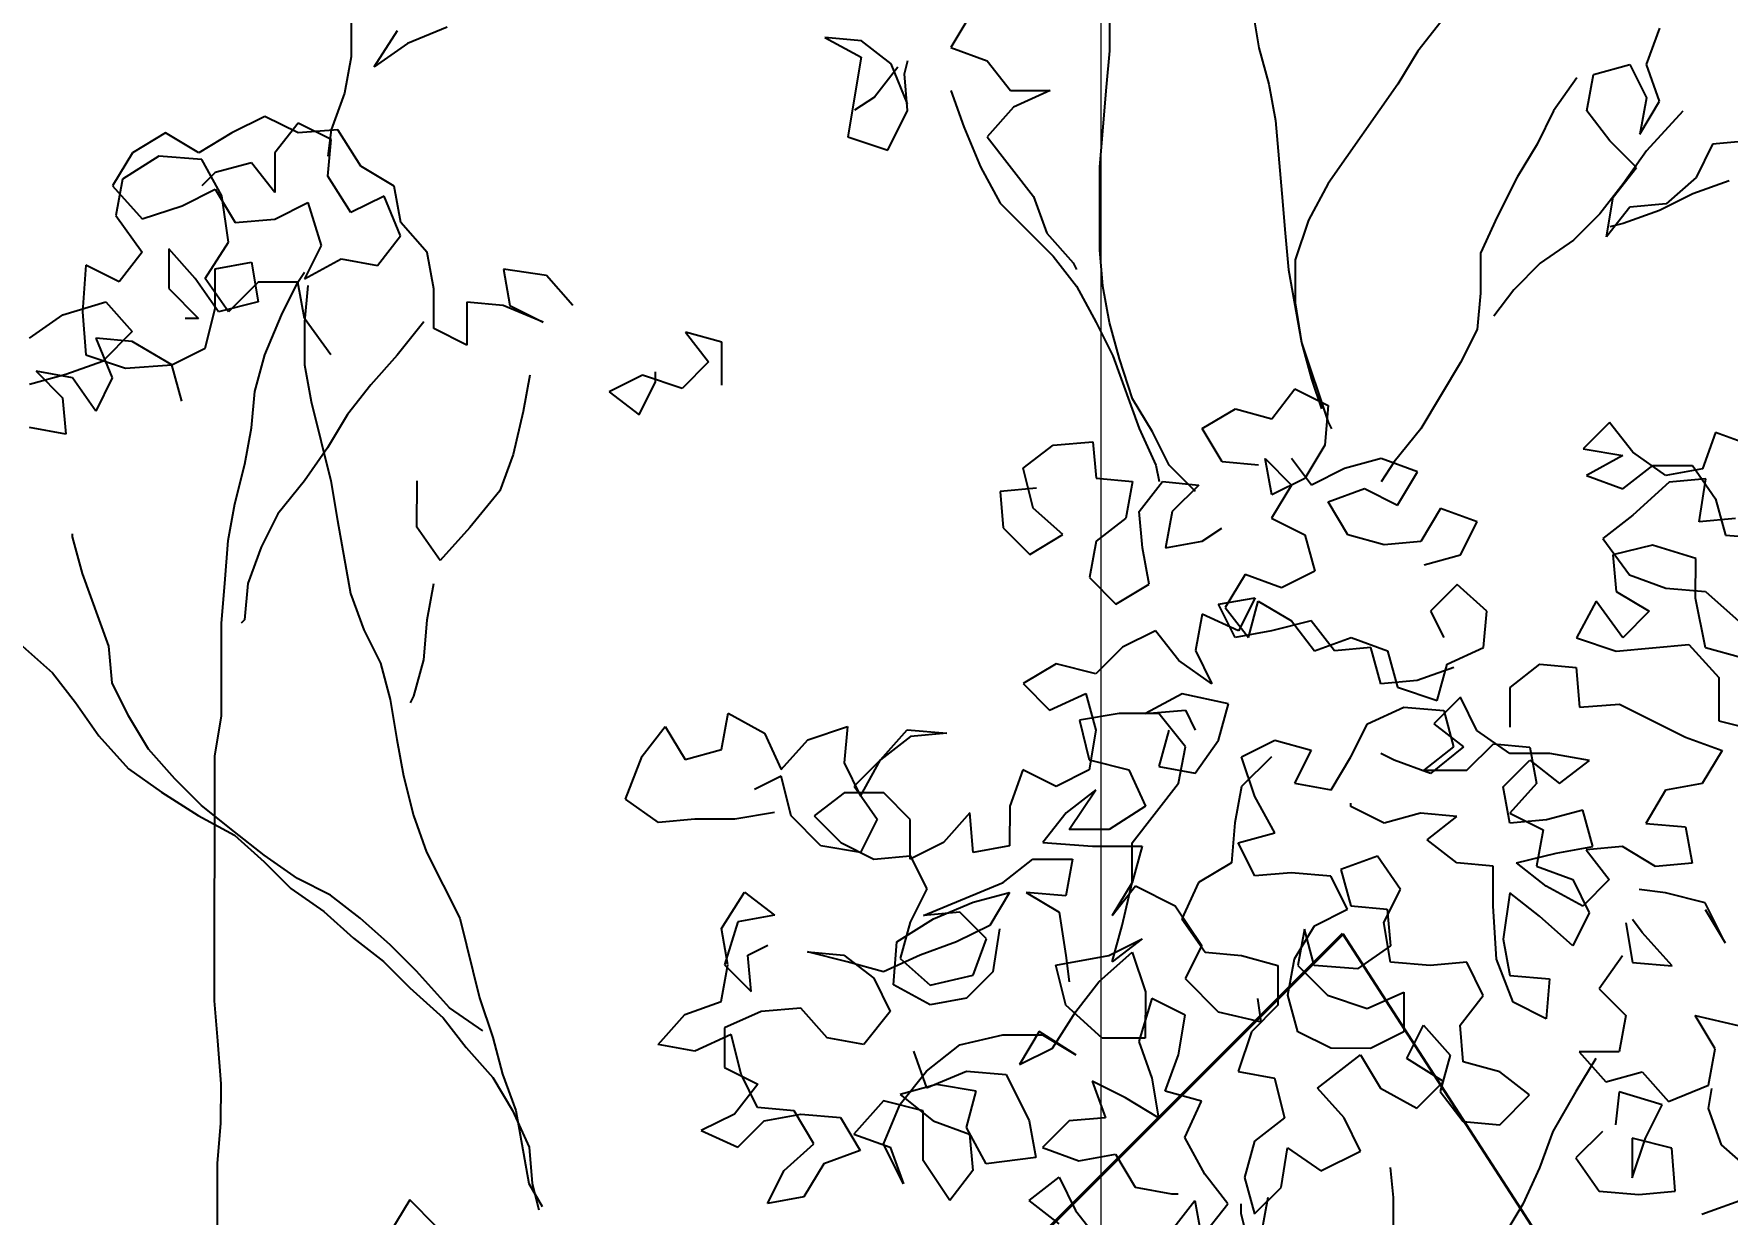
# Model space of a CAD drawing. Header units: millimetres. Extents: x 684983 to 685377, y 990360 to 990509.
# Drawn here: x 685063.549 to 685064.286, y 990446.656 to 990447.17 of the extents above; entities that cross this region are included whole.
import ezdxf

# ---------------------------------------------------------------- set-up
doc = ezdxf.new("R2010")
doc.units = ezdxf.units.MM
doc.header["$PDMODE"] = 35
doc.header["$PDSIZE"] = 0.2
doc.layers.add('dim', color=7, linetype='Continuous')
doc.layers.add('TEAK', color=7, linetype='Continuous')
doc.layers.add('grid', color=8, linetype='Continuous', lineweight=9)
doc.layers.add('GRID LEVELS', color=7, linetype='Continuous', lineweight=13)
doc.styles.add('DIM', font='ARIALN.TTF', dxfattribs={"width": 0.8, "height": 1})
doc.styles.get("Standard").update_dxf_attribs({"font": 'RomanS'})
doc.dimstyles.get("Standard").update_dxf_attribs({"dimtxt": 1, "dimasz": 0.18, "dimexe": 0.18, "dimexo": 0.0625, "dimgap": 0.09, "dimtad": 0, "dimrnd": 0.05, "dimzin": 0, "dimdsep": 46, "dimtxsty": 'DIM', "dimcen": 0.09, "dimse1": 1, "dimse2": 1, "dimsd1": 1, "dimsd2": 1, "dimadec": 0, "dimazin": 0, "dimtfac": 1, "dimtix": 1, "dimtofl": 0, "dimtmove": 2, "dimatfit": 3, "dimfxl": 0, "dimtolj": 1, "dimtzin": 0, "dimarcsym": 0})

# ---------------------------------------------------------------- blocks, each defined once
blk = doc.blocks.new('*D27')
at = {"layer": 'Defpoints', "color": 0, "transparency": 16777216}
for p in [(685056.3962, 990448.87212), (685056.142, 990447.83), (685075.24388, 990443.17057)]:
    blk.add_point(p, dxfattribs=at)
at = {"layer": 'dim', "color": 0, "transparency": 16777216, "insert": (685065.94714, 990446.54241), "char_height": 1, "attachment_point": 5, "rotation": 346.29181, "style": 'DIM'}
blk.add_mtext('\\A1;19.65', dxfattribs=at)
blk = doc.blocks.new('A$C25655A80')
at = {"color": 62}
for p, q in [((0.01046, 1.97739), (0.0105, 2.02449)), ((-0.20967, 1.98816), (-0.20968, 1.97567)), ((-0.0299, 1.988), (-0.03568, 1.97839)), ((0.05181, 1.98985), (0.05372, 1.97831)), ((0.1066, 1.98595), (0.09986, 1.97731)), ((-0.20295, 1.97278), (-0.19621, 1.98335)), ((-0.18179, 1.98429), (-0.19333, 1.9795)), ((-0.07221, 1.98131), (-0.06164, 1.97553)), ((-0.06163, 1.98034), (-0.07221, 1.98131)), ((-0.05299, 1.9736), (-0.06163, 1.98034)), ((0.16619, 1.9734), (0.17004, 1.98397)), ((-0.20968, 1.97567), (-0.21161, 1.9651)), ((-0.19333, 1.9795), (-0.20295, 1.97278)), ((-0.06164, 1.97553), (-0.0655, 1.95246)), ((-0.03568, 1.97839), (-0.02511, 1.97454)), ((0.00949, 1.96682), (0.01046, 1.97739)), ((0.05372, 1.97831), (0.0566, 1.96773)), ((0.09986, 1.97731), (0.09409, 1.9677)), ((-0.05107, 1.97264), (-0.0578, 1.96399)), ((-0.04819, 1.96206), (-0.05299, 1.9736)), ((-0.04915, 1.97071), (-0.04818, 1.97456)), ((-0.04819, 1.96014), (-0.04915, 1.97071)), ((-0.02511, 1.97454), (-0.01839, 1.96588)), ((0.14887, 1.95996), (0.15081, 1.97053)), ((0.15081, 1.97053), (0.16138, 1.97341)), ((0.16138, 1.97341), (0.16618, 1.96379)), ((0.17002, 1.96282), (0.16619, 1.9734)), ((-0.03569, 1.9659), (-0.03186, 1.95532)), ((-0.01839, 1.96588), (-0.00685, 1.96587)), ((-0.00685, 1.96587), (-0.01743, 1.96107)), ((0.00755, 1.94375), (0.00949, 1.96682)), ((0.0566, 1.96773), (0.05851, 1.95716)), ((0.09409, 1.9677), (0.07387, 1.93888)), ((0.146, 1.96957), (0.13926, 1.95997)), ((-0.21161, 1.9651), (-0.21547, 1.95452)), ((-0.0578, 1.96399), (-0.06357, 1.96015)), ((-0.01743, 1.96107), (-0.02513, 1.95243)), ((0.16618, 1.96379), (0.16425, 1.95322)), ((0.16425, 1.95322), (0.17002, 1.96282)), ((-0.23469, 1.95839), (-0.24431, 1.95359)), ((-0.22508, 1.95357), (-0.23469, 1.95839)), ((-0.22508, 1.95646), (-0.23181, 1.94781)), ((-0.21547, 1.95164), (-0.22508, 1.95646)), ((-0.05397, 1.94861), (-0.04819, 1.96014)), ((0.05851, 1.95716), (0.06041, 1.93601)), ((0.13926, 1.95997), (0.13444, 1.95036)), ((0.15559, 1.9513), (0.14887, 1.95996)), ((0.17675, 1.95993), (0.16617, 1.94841)), ((-0.26353, 1.95361), (-0.27315, 1.94785)), ((-0.25392, 1.94783), (-0.26353, 1.95361)), ((-0.24431, 1.95359), (-0.25392, 1.94783)), ((-0.21354, 1.95452), (-0.22508, 1.95357)), ((-0.21644, 1.94107), (-0.21547, 1.95164)), ((-0.21547, 1.95452), (-0.21643, 1.94683)), ((-0.20682, 1.94394), (-0.21354, 1.95452)), ((-0.0655, 1.95246), (-0.05397, 1.94861)), ((-0.03186, 1.95532), (-0.02706, 1.94378)), ((-0.02513, 1.95243), (-0.01169, 1.93511)), ((0.16328, 1.9436), (0.15559, 1.9513)), ((0.19597, 1.95126), (0.18539, 1.95031)), ((-0.27315, 1.94785), (-0.27893, 1.93824)), ((-0.26546, 1.94688), (-0.27604, 1.94016)), ((-0.25296, 1.94591), (-0.26546, 1.94688)), ((-0.24721, 1.93533), (-0.25296, 1.94591)), ((-0.23181, 1.94781), (-0.23182, 1.93627)), ((0.13444, 1.95036), (0.12867, 1.94075)), ((0.16617, 1.94841), (0.15943, 1.9388)), ((0.18539, 1.95031), (0.18058, 1.9407)), ((-0.24912, 1.94206), (-0.25297, 1.93822)), ((-0.23855, 1.94493), (-0.24912, 1.94206)), ((-0.23182, 1.93627), (-0.23855, 1.94493)), ((-0.20972, 1.93049), (-0.21644, 1.94107)), ((-0.19722, 1.93817), (-0.20682, 1.94394)), ((-0.02706, 1.94378), (-0.0213, 1.9332)), ((0.00753, 1.91971), (0.00755, 1.94375)), ((0.15654, 1.93496), (0.16328, 1.9436)), ((-0.27893, 1.93824), (-0.27028, 1.92862)), ((-0.27604, 1.94016), (-0.27797, 1.92959)), ((-0.25874, 1.93245), (-0.24913, 1.93725)), ((-0.24913, 1.93725), (-0.24337, 1.92763)), ((-0.1953, 1.92759), (-0.19722, 1.93817)), ((0.06041, 1.93601), (0.06136, 1.92447)), ((0.07387, 1.93888), (0.06809, 1.92831)), ((0.12867, 1.94075), (0.12289, 1.92922)), ((0.15943, 1.9388), (0.15269, 1.93015)), ((0.18058, 1.9407), (0.17192, 1.93302)), ((0.19019, 1.93973), (0.17961, 1.9359)), ((-0.27028, 1.92862), (-0.25874, 1.93245)), ((-0.2453, 1.92187), (-0.24721, 1.93533)), ((-0.23183, 1.92858), (-0.22221, 1.93338)), ((-0.22221, 1.93338), (-0.21838, 1.92088)), ((-0.2001, 1.93528), (-0.20972, 1.93049)), ((-0.19531, 1.92374), (-0.2001, 1.93528)), ((-0.0213, 1.9332), (-0.00593, 1.9178)), ((-0.01169, 1.93511), (-0.00785, 1.92453)), ((0.15461, 1.92342), (0.15654, 1.93496)), ((0.16134, 1.93207), (0.15461, 1.92342)), ((0.17, 1.9311), (0.15942, 1.92726)), ((0.17192, 1.93302), (0.16134, 1.93207)), ((0.17961, 1.9359), (0.17, 1.9311)), ((-0.27797, 1.92959), (-0.27029, 1.91901)), ((-0.24337, 1.92763), (-0.23183, 1.92858)), ((-0.18762, 1.91893), (-0.1953, 1.92759)), ((0.06809, 1.92831), (0.06424, 1.91678)), ((0.12289, 1.92922), (0.11807, 1.91865)), ((0.15269, 1.93015), (0.14499, 1.92247)), ((0.15942, 1.92726), (0.15557, 1.92631)), ((-0.25203, 1.9113), (-0.2453, 1.92187)), ((-0.20204, 1.9151), (-0.19531, 1.92374)), ((-0.00785, 1.92453), (-0.00017, 1.91588)), ((0.06136, 1.92447), (0.06231, 1.9139)), ((0.14499, 1.92247), (0.13537, 1.91575)), ((-0.27029, 1.91901), (-0.27703, 1.91036)), ((-0.2626, 1.91996), (-0.26261, 1.90842)), ((-0.25492, 1.9113), (-0.2626, 1.91996)), ((-0.21838, 1.92088), (-0.2232, 1.91127)), ((-0.2232, 1.91127), (-0.21262, 1.91703)), ((-0.21262, 1.91703), (-0.20204, 1.9151)), ((-0.18571, 1.90835), (-0.18762, 1.91893)), ((-0.00593, 1.9178), (0.00079, 1.90915)), ((0.00848, 1.90914), (0.00753, 1.91971)), ((0.06424, 1.91678), (0.06423, 1.90428)), ((0.11807, 1.91865), (0.11806, 1.90712)), ((-0.28664, 1.91518), (-0.28761, 1.90172)), ((-0.27703, 1.91036), (-0.28664, 1.91518)), ((-0.24916, 1.90264), (-0.24915, 1.91418)), ((-0.24915, 1.91418), (-0.23857, 1.91609)), ((-0.23857, 1.91609), (-0.23666, 1.90456)), ((-0.22512, 1.91031), (-0.22319, 1.9132)), ((-0.16551, 1.9141), (-0.1636, 1.90353)), ((-0.15302, 1.91217), (-0.16551, 1.9141)), ((-0.14534, 1.90351), (-0.15302, 1.91217)), ((-0.00017, 1.91588), (0.00079, 1.91395)), ((0.06231, 1.9139), (0.06614, 1.89274)), ((0.13537, 1.91575), (0.12768, 1.90807)), ((-0.26261, 1.90842), (-0.25397, 1.89977)), ((-0.2482, 1.90168), (-0.25492, 1.9113)), ((-0.24531, 1.90168), (-0.25203, 1.9113)), ((-0.23665, 1.91032), (-0.24531, 1.90168)), ((-0.22512, 1.91031), (-0.23665, 1.91032)), ((-0.22993, 1.9007), (-0.22512, 1.91031)), ((-0.22321, 1.89974), (-0.22512, 1.91031)), ((-0.22224, 1.90935), (-0.22321, 1.89878)), ((-0.18572, 1.89682), (-0.18571, 1.90835)), ((0.00079, 1.90915), (0.00654, 1.89857)), ((0.01039, 1.89856), (0.00848, 1.90914)), ((0.11806, 1.90712), (0.11709, 1.89654)), ((0.12768, 1.90807), (0.1219, 1.90038)), ((-0.29338, 1.90076), (-0.28088, 1.9046)), ((-0.28761, 1.90172), (-0.28666, 1.88922)), ((-0.28088, 1.9046), (-0.2732, 1.89594)), ((-0.25205, 1.89111), (-0.24916, 1.90264)), ((-0.23666, 1.90456), (-0.2482, 1.90168)), ((-0.1761, 1.9045), (-0.17611, 1.892)), ((-0.16552, 1.90353), (-0.1761, 1.9045)), ((-0.15399, 1.89871), (-0.16552, 1.90353)), ((-0.1636, 1.90353), (-0.15399, 1.89871)), ((0.06423, 1.90428), (0.06614, 1.89274)), ((-0.303, 1.89404), (-0.29338, 1.90076)), ((-0.25397, 1.89977), (-0.25781, 1.89977)), ((-0.23475, 1.88917), (-0.22993, 1.9007)), ((-0.22321, 1.89878), (-0.22322, 1.88628)), ((-0.21553, 1.88916), (-0.22321, 1.89974)), ((-0.1886, 1.89874), (-0.1963, 1.88914)), ((-0.17611, 1.892), (-0.18572, 1.89682)), ((0.00654, 1.89857), (0.01134, 1.88895)), ((0.01326, 1.88799), (0.01039, 1.89856)), ((-0.28377, 1.89402), (-0.27898, 1.88248)), ((-0.2732, 1.89305), (-0.28377, 1.89402)), ((-0.2732, 1.89594), (-0.28186, 1.88729)), ((-0.26167, 1.88631), (-0.2732, 1.89305)), ((-0.10209, 1.8929), (-0.11266, 1.89579)), ((-0.11266, 1.89579), (-0.10594, 1.88713)), ((-0.1021, 1.8804), (-0.10209, 1.8929)), ((0.06614, 1.89274), (0.07381, 1.86966)), ((0.06614, 1.89274), (0.06901, 1.88217)), ((0.11709, 1.89654), (0.11228, 1.88693)), ((-0.28186, 1.88729), (-0.29243, 1.88346)), ((-0.28666, 1.88922), (-0.27513, 1.88537)), ((-0.26167, 1.88631), (-0.25205, 1.89111)), ((-0.23764, 1.8786), (-0.23475, 1.88917)), ((-0.1963, 1.88914), (-0.204, 1.88049)), ((-0.10594, 1.88713), (-0.11364, 1.87945)), ((0.01134, 1.88895), (0.01901, 1.86779)), ((0.0171, 1.87645), (0.01326, 1.88799)), ((0.11228, 1.88693), (0.10072, 1.86772)), ((-0.29243, 1.88346), (-0.30301, 1.88058)), ((-0.30109, 1.88443), (-0.2934, 1.87673)), ((-0.29051, 1.8825), (-0.30109, 1.88443)), ((-0.28379, 1.87288), (-0.29051, 1.8825)), ((-0.27898, 1.88248), (-0.28379, 1.87288)), ((-0.27513, 1.88537), (-0.26167, 1.88631)), ((-0.2588, 1.87574), (-0.26167, 1.88631)), ((-0.22322, 1.88628), (-0.22131, 1.8757)), ((-0.15785, 1.88334), (-0.15978, 1.87276)), ((-0.12517, 1.88331), (-0.13479, 1.87851)), ((-0.11364, 1.87945), (-0.12517, 1.88331)), ((-0.12132, 1.88138), (-0.12132, 1.88426)), ((0.06901, 1.88217), (0.07189, 1.87351)), ((-0.23862, 1.86803), (-0.23764, 1.8786)), ((-0.204, 1.88049), (-0.21073, 1.87185)), ((-0.13479, 1.87851), (-0.12614, 1.87177)), ((-0.12614, 1.87177), (-0.12132, 1.88138)), ((0.05747, 1.87064), (0.0642, 1.87929)), ((0.0642, 1.87929), (0.07381, 1.87447)), ((-0.2934, 1.87673), (-0.29245, 1.86615)), ((-0.22131, 1.8757), (-0.21556, 1.85263)), ((-0.15978, 1.87276), (-0.16268, 1.86027)), ((0.02286, 1.86683), (0.0171, 1.87645)), ((0.03728, 1.86778), (0.0469, 1.87353)), ((0.0469, 1.87353), (0.05747, 1.87064)), ((0.07381, 1.87447), (0.07284, 1.86294)), ((-0.29245, 1.86615), (-0.30302, 1.86809)), ((-0.24055, 1.85746), (-0.23862, 1.86803)), ((-0.21073, 1.87185), (-0.21651, 1.86224)), ((0.01901, 1.86779), (0.02381, 1.85721)), ((0.04304, 1.85816), (0.03728, 1.86778)), ((0.07381, 1.86966), (0.07477, 1.86774)), ((0.10072, 1.86772), (0.09302, 1.85811)), ((0.15552, 1.86959), (0.14782, 1.86191)), ((0.16224, 1.86093), (0.15552, 1.86959)), ((-0.21651, 1.86224), (-0.22325, 1.85263)), ((-0.01464, 1.85629), (-0.00599, 1.86301)), ((-0.00599, 1.86301), (0.00555, 1.86396)), ((0.00555, 1.86396), (0.0065, 1.85338)), ((0.02766, 1.85721), (0.02286, 1.86683)), ((0.07284, 1.86294), (0.06706, 1.85333)), ((0.18628, 1.86668), (0.18242, 1.85611)), ((0.19685, 1.86282), (0.18628, 1.86668)), ((-0.24344, 1.84592), (-0.24055, 1.85746)), ((-0.16268, 1.86027), (-0.16653, 1.8497)), ((0.05361, 1.85719), (0.04304, 1.85816)), ((0.05553, 1.85911), (0.06322, 1.85141)), ((0.05745, 1.84853), (0.05553, 1.85911)), ((0.06899, 1.8514), (0.06323, 1.8591)), ((0.08918, 1.85908), (0.0786, 1.8562)), ((0.09302, 1.85811), (0.08917, 1.85235)), ((0.09975, 1.85522), (0.08918, 1.85908)), ((0.14782, 1.86191), (0.15936, 1.85997)), ((0.15936, 1.85997), (0.14878, 1.85422)), ((0.17185, 1.85419), (0.16224, 1.86093)), ((-0.22325, 1.85263), (-0.23095, 1.84303)), ((-0.21556, 1.85263), (-0.21365, 1.84109)), ((-0.19058, 1.83915), (-0.19056, 1.8526)), ((-0.01177, 1.84475), (-0.01464, 1.85629)), ((0.0065, 1.85338), (0.01708, 1.85241)), ((0.01708, 1.85241), (0.01514, 1.84184)), ((0.02381, 1.85721), (0.02477, 1.85241)), ((0.03534, 1.84951), (0.02766, 1.85721)), ((0.06706, 1.85333), (0.05745, 1.84853)), ((0.0786, 1.8562), (0.06899, 1.8514)), ((0.09397, 1.84561), (0.09975, 1.85522)), ((0.14878, 1.85422), (0.15935, 1.85036)), ((0.15935, 1.85036), (0.16801, 1.85708)), ((0.16801, 1.85708), (0.17954, 1.85707)), ((0.18242, 1.85611), (0.17185, 1.85419)), ((0.18338, 1.85322), (0.17281, 1.85227)), ((0.17954, 1.85707), (0.18626, 1.84745)), ((0.18145, 1.84073), (0.18338, 1.85322)), ((-0.16653, 1.8497), (-0.1752, 1.83913)), ((-0.0108, 1.85052), (-0.02138, 1.84956)), ((-0.02138, 1.84956), (-0.02043, 1.83899)), ((0.01899, 1.84376), (0.02573, 1.85241)), ((0.02573, 1.85241), (0.0363, 1.85143)), ((0.0363, 1.85143), (0.0286, 1.84375)), ((0.06322, 1.85141), (0.05744, 1.8418)), ((0.07379, 1.84659), (0.08437, 1.85043)), ((0.08437, 1.85043), (0.09397, 1.84561)), ((0.17281, 1.85227), (0.16222, 1.84267)), ((-0.24537, 1.83535), (-0.24344, 1.84592)), ((-0.23095, 1.84303), (-0.23576, 1.83342)), ((-0.00312, 1.83705), (-0.01177, 1.84475)), ((0.01994, 1.83318), (0.01899, 1.84376)), ((0.0286, 1.84375), (0.02667, 1.83318)), ((0.07955, 1.83698), (0.07379, 1.84659)), ((0.10647, 1.84464), (0.10069, 1.83503)), ((0.11704, 1.84079), (0.10647, 1.84464)), ((0.16222, 1.84267), (0.15357, 1.83595)), ((0.18626, 1.84745), (0.18914, 1.83688)), ((-0.21365, 1.84109), (-0.20982, 1.81994)), ((-0.18386, 1.82953), (-0.19058, 1.83915)), ((-0.1752, 1.83913), (-0.18386, 1.82953)), ((-0.02043, 1.83899), (-0.01274, 1.83129)), ((0.01514, 1.84184), (0.00649, 1.83512)), ((0.03725, 1.83509), (0.04302, 1.83893)), ((0.05744, 1.8418), (0.06705, 1.83699)), ((0.11223, 1.83118), (0.11704, 1.84079)), ((0.19202, 1.84168), (0.18145, 1.84073)), ((-0.29055, 1.83635), (-0.29055, 1.83731)), ((-0.28768, 1.82578), (-0.29055, 1.83635)), ((-0.24635, 1.82285), (-0.24537, 1.83535)), ((-0.23576, 1.83342), (-0.23962, 1.82285)), ((-0.01274, 1.83129), (-0.00312, 1.83705)), ((0.00649, 1.83512), (0.00455, 1.82455)), ((0.02186, 1.82261), (0.01994, 1.83318)), ((0.02667, 1.83318), (0.03725, 1.83509)), ((0.06705, 1.83699), (0.06992, 1.82641)), ((0.09012, 1.83408), (0.07955, 1.83698)), ((0.10069, 1.83503), (0.09012, 1.83408)), ((0.15357, 1.83595), (0.16125, 1.82536)), ((0.16798, 1.83401), (0.15645, 1.83114)), ((0.18048, 1.83015), (0.16798, 1.83401)), ((0.18914, 1.83688), (0.20259, 1.8359)), ((0.10165, 1.8283), (0.11223, 1.83118)), ((0.15645, 1.83114), (0.1574, 1.82056)), ((0.18047, 1.81862), (0.18048, 1.83015)), ((-0.28001, 1.80462), (-0.28768, 1.82578)), ((0.00455, 1.82455), (0.01224, 1.81685)), ((0.04974, 1.82547), (0.04396, 1.81586)), ((0.06031, 1.82161), (0.04974, 1.82547)), ((0.06992, 1.82641), (0.06031, 1.82161)), ((0.16125, 1.82536), (0.17182, 1.82151)), ((-0.24732, 1.81132), (-0.24635, 1.82285)), ((-0.23962, 1.82285), (-0.24059, 1.81227)), ((-0.20982, 1.81994), (-0.20599, 1.80936)), ((-0.18579, 1.8228), (-0.18772, 1.81223)), ((0.01224, 1.81685), (0.02186, 1.82261)), ((0.04204, 1.81682), (0.05261, 1.81874)), ((0.05261, 1.81874), (0.0478, 1.80913)), ((0.11126, 1.82253), (0.10356, 1.81484)), ((0.1199, 1.81483), (0.11126, 1.82253)), ((0.1574, 1.82056), (0.16701, 1.81479)), ((0.17182, 1.82151), (0.18335, 1.82054)), ((0.18334, 1.8042), (0.18047, 1.81862)), ((0.18335, 1.82054), (0.19296, 1.81188)), ((0.03723, 1.81394), (0.0353, 1.80337)), ((0.0478, 1.80913), (0.03723, 1.81394)), ((0.04684, 1.8072), (0.04204, 1.81682)), ((0.04396, 1.81586), (0.05068, 1.8072)), ((0.05068, 1.8072), (0.05357, 1.81777)), ((0.05357, 1.81777), (0.06318, 1.812)), ((0.10356, 1.81484), (0.1074, 1.80715)), ((0.11893, 1.80426), (0.1199, 1.81483)), ((0.15163, 1.81768), (0.14585, 1.80711)), ((0.15931, 1.8071), (0.15163, 1.81768)), ((0.16701, 1.81479), (0.15931, 1.8071)), ((-0.24734, 1.7844), (-0.24732, 1.81132)), ((-0.24059, 1.81227), (-0.24155, 1.81131)), ((-0.20599, 1.80936), (-0.20119, 1.79974)), ((-0.18772, 1.81223), (-0.18869, 1.80069)), ((0.02377, 1.80915), (0.01415, 1.80435)), ((0.03049, 1.80049), (0.02377, 1.80915)), ((0.05741, 1.80912), (0.04684, 1.8072)), ((0.06895, 1.81199), (0.05741, 1.80912)), ((0.06318, 1.812), (0.0699, 1.80334)), ((0.07567, 1.80333), (0.06895, 1.81199)), ((-0.305, 1.80464), (-0.29636, 1.79694)), ((-0.27906, 1.79404), (-0.28001, 1.80462)), ((0.01415, 1.80435), (0.00645, 1.79667)), ((0.0353, 1.80337), (0.04009, 1.79375)), ((0.0699, 1.80334), (0.08048, 1.80717)), ((0.08625, 1.80428), (0.07567, 1.80333)), ((0.08048, 1.80717), (0.09105, 1.80332)), ((0.08912, 1.79371), (0.08625, 1.80428)), ((0.09105, 1.80332), (0.09393, 1.79274)), ((0.10835, 1.79946), (0.11893, 1.80426)), ((0.14585, 1.80711), (0.15738, 1.80326)), ((0.15738, 1.80326), (0.17853, 1.80516)), ((0.17853, 1.80516), (0.18717, 1.79554)), ((0.19391, 1.8013), (0.18334, 1.8042)), ((-0.20119, 1.79974), (-0.19831, 1.78916)), ((-0.18869, 1.80069), (-0.19158, 1.79012)), ((-0.00508, 1.79956), (-0.0147, 1.7938)), ((0.00645, 1.79667), (-0.00508, 1.79956)), ((0.04009, 1.79375), (0.03049, 1.80049)), ((0.11027, 1.7985), (0.0997, 1.79466)), ((0.10546, 1.78889), (0.10835, 1.79946)), ((0.12661, 1.79271), (0.13527, 1.79943)), ((0.13527, 1.79943), (0.14584, 1.79846)), ((0.14584, 1.79846), (0.14679, 1.78693)), ((-0.29636, 1.79694), (-0.28964, 1.78829)), ((-0.27426, 1.78443), (-0.27906, 1.79404)), ((-0.0147, 1.7938), (-0.00702, 1.78611)), ((0.0997, 1.79466), (0.08912, 1.79371)), ((0.18717, 1.79554), (0.18716, 1.78304)), ((-0.19831, 1.78916), (-0.1964, 1.77763)), ((-0.19158, 1.79012), (-0.19255, 1.7882)), ((-0.00702, 1.78611), (0.00356, 1.7909)), ((0.00356, 1.7909), (0.00644, 1.78033)), ((0.03144, 1.79088), (0.02086, 1.78512)), ((0.0449, 1.78798), (0.03144, 1.79088)), ((0.09393, 1.79274), (0.10546, 1.78889)), ((0.11219, 1.78984), (0.10449, 1.78216)), ((0.11699, 1.78022), (0.11219, 1.78984)), ((0.1266, 1.78118), (0.12661, 1.79271)), ((-0.28964, 1.78829), (-0.28292, 1.77867)), ((-0.2685, 1.77481), (-0.27426, 1.78443)), ((-0.24928, 1.77287), (-0.24734, 1.7844)), ((-0.1022, 1.77466), (-0.10026, 1.78523)), ((-0.10026, 1.78523), (-0.08969, 1.77945)), ((0.01317, 1.78513), (0.00163, 1.78321)), ((0.02471, 1.78512), (0.01317, 1.78513)), ((0.02086, 1.78512), (0.0324, 1.78607)), ((0.03239, 1.7755), (0.02471, 1.78512)), ((0.0324, 1.78607), (0.03528, 1.7803)), ((0.042, 1.77741), (0.0449, 1.78798)), ((0.08526, 1.78218), (0.09584, 1.78697)), ((0.09584, 1.78697), (0.10738, 1.786)), ((0.10738, 1.786), (0.11025, 1.77542)), ((0.14679, 1.78693), (0.15833, 1.78788)), ((0.15833, 1.78788), (0.17755, 1.77825)), ((-0.12527, 1.77276), (-0.11853, 1.7814)), ((-0.11853, 1.7814), (-0.11277, 1.77178)), ((-0.08969, 1.77945), (-0.0849, 1.76887)), ((-0.0772, 1.77752), (-0.06566, 1.78135)), ((-0.06566, 1.78135), (-0.06663, 1.77078)), ((-0.05606, 1.77173), (-0.04836, 1.78038)), ((-0.04836, 1.78038), (-0.03682, 1.7794)), ((-0.03682, 1.7794), (-0.0474, 1.77845)), ((0.00163, 1.78321), (0.00451, 1.77168)), ((0.00644, 1.78033), (0.0045, 1.76879)), ((0.02758, 1.78031), (0.02469, 1.76973)), ((0.08045, 1.77257), (0.08526, 1.78218)), ((0.10449, 1.78216), (0.11314, 1.77542)), ((0.12659, 1.77349), (0.11699, 1.78022)), ((0.18716, 1.78304), (0.1987, 1.78015)), ((-0.28292, 1.77867), (-0.27427, 1.76905)), ((-0.26082, 1.76615), (-0.2685, 1.77481)), ((-0.1964, 1.77763), (-0.19449, 1.76705)), ((-0.11277, 1.77178), (-0.1022, 1.77466)), ((-0.0849, 1.76887), (-0.0772, 1.77752)), ((-0.0474, 1.77845), (-0.05606, 1.77173)), ((0.03045, 1.76492), (0.03239, 1.7755)), ((0.03526, 1.7678), (0.042, 1.77741)), ((0.04873, 1.7726), (0.05834, 1.77739)), ((0.05834, 1.77739), (0.06892, 1.7745)), ((0.06892, 1.7745), (0.0641, 1.76489)), ((0.11025, 1.77542), (0.10159, 1.7687)), ((0.11314, 1.77542), (0.10352, 1.76774)), ((0.11409, 1.76869), (0.12179, 1.77637)), ((0.12179, 1.77637), (0.13236, 1.7754)), ((0.13236, 1.7754), (0.13428, 1.76483)), ((0.17755, 1.77825), (0.18812, 1.77439)), ((0.18812, 1.77439), (0.18234, 1.76478)), ((-0.27427, 1.76905), (-0.26467, 1.76231)), ((-0.24934, 1.70173), (-0.24928, 1.77287)), ((-0.13009, 1.76026), (-0.12527, 1.77276)), ((-0.06663, 1.77078), (-0.06183, 1.76116)), ((-0.05606, 1.77173), (-0.06375, 1.76405)), ((-0.06183, 1.76116), (-0.05606, 1.77173)), ((0.00451, 1.77168), (0.01604, 1.76878)), ((0.02469, 1.76973), (0.03526, 1.7678)), ((0.05738, 1.77259), (0.04872, 1.76394)), ((0.05256, 1.76106), (0.04873, 1.7726)), ((0.07467, 1.76296), (0.08045, 1.77257)), ((0.09295, 1.77159), (0.0891, 1.77352)), ((0.10352, 1.76774), (0.09295, 1.77159)), ((0.12466, 1.76388), (0.13236, 1.77156)), ((0.13813, 1.77348), (0.12659, 1.77349)), ((0.13236, 1.77156), (0.141, 1.76482)), ((0.14966, 1.77154), (0.13813, 1.77348)), ((0.141, 1.76482), (0.14966, 1.77154)), ((-0.25314, 1.75845), (-0.26082, 1.76615)), ((-0.19449, 1.76705), (-0.19161, 1.75551)), ((-0.0849, 1.76695), (-0.09259, 1.76311)), ((-0.08203, 1.75541), (-0.0849, 1.76695)), ((-0.06375, 1.76405), (-0.05703, 1.75443)), ((-0.01472, 1.76881), (-0.01858, 1.75824)), ((-0.00511, 1.76399), (-0.01472, 1.76881)), ((0.0045, 1.76879), (-0.00511, 1.76399)), ((0.01604, 1.76878), (0.02084, 1.7582)), ((0.01698, 1.74763), (0.03045, 1.76492)), ((0.0641, 1.76489), (0.07467, 1.76296)), ((0.10159, 1.7687), (0.11409, 1.76869)), ((0.13428, 1.76483), (0.12658, 1.75618)), ((0.18234, 1.76478), (0.17176, 1.76287)), ((-0.26467, 1.76231), (-0.2541, 1.75557)), ((-0.12048, 1.75353), (-0.13009, 1.76026)), ((-0.06664, 1.76213), (-0.0753, 1.75541)), ((-0.0551, 1.76212), (-0.06664, 1.76213)), ((-0.04742, 1.75442), (-0.0551, 1.76212)), ((0.00642, 1.76302), (-0.00224, 1.7563)), ((-0.00128, 1.75149), (0.00642, 1.76302)), ((0.04872, 1.76394), (0.04679, 1.75337)), ((0.05832, 1.75048), (0.05256, 1.76106)), ((0.08044, 1.75815), (0.08044, 1.75911)), ((0.12657, 1.7533), (0.12466, 1.76388)), ((0.17176, 1.76287), (0.16599, 1.75326)), ((-0.2541, 1.75557), (-0.24353, 1.74979)), ((-0.24353, 1.75075), (-0.25314, 1.75845)), ((-0.19161, 1.75551), (-0.18778, 1.74494)), ((-0.10991, 1.75448), (-0.12048, 1.75353)), ((-0.09837, 1.75447), (-0.10991, 1.75448)), ((-0.08683, 1.75638), (-0.09837, 1.75447)), ((-0.07338, 1.74675), (-0.08203, 1.75541)), ((-0.0753, 1.75541), (-0.06761, 1.74771)), ((-0.05703, 1.75443), (-0.06185, 1.74482)), ((-0.04743, 1.74288), (-0.04742, 1.75442)), ((-0.03012, 1.75633), (-0.03781, 1.74768)), ((-0.02916, 1.74479), (-0.03012, 1.75633)), ((-0.01858, 1.75824), (-0.01859, 1.7467)), ((-0.00224, 1.7563), (-0.00897, 1.74766)), ((0.02084, 1.7582), (0.01025, 1.75148)), ((0.09004, 1.75333), (0.08044, 1.75815)), ((0.10062, 1.75621), (0.09004, 1.75333)), ((0.1112, 1.75524), (0.10062, 1.75621)), ((0.10254, 1.74851), (0.1112, 1.75524)), ((0.13715, 1.75425), (0.12657, 1.7533)), ((0.12658, 1.75618), (0.13619, 1.75137)), ((0.14773, 1.75712), (0.13715, 1.75425)), ((0.1506, 1.74655), (0.14773, 1.75712)), ((-0.23488, 1.74402), (-0.24353, 1.75075)), ((-0.24353, 1.74979), (-0.23489, 1.74209)), ((0.01025, 1.75148), (-0.00128, 1.75149)), ((0.04679, 1.75337), (0.04581, 1.74184)), ((0.04774, 1.7476), (0.05832, 1.75048)), ((0.13619, 1.75137), (0.13425, 1.7408)), ((0.16599, 1.75326), (0.17752, 1.75229)), ((0.17752, 1.75229), (0.17944, 1.74172)), ((-0.18778, 1.74494), (-0.17818, 1.7257)), ((-0.06185, 1.74482), (-0.07338, 1.74675)), ((-0.06761, 1.74771), (-0.05801, 1.74289)), ((-0.03781, 1.74768), (-0.04743, 1.74288)), ((-0.01859, 1.7467), (-0.02916, 1.74479)), ((-0.00897, 1.74766), (0.00544, 1.74668)), ((0.00544, 1.74668), (0.01986, 1.74667)), ((0.01697, 1.7361), (0.01698, 1.74763)), ((0.01986, 1.74667), (0.01697, 1.7361)), ((0.05254, 1.73799), (0.04774, 1.7476)), ((0.11118, 1.74178), (0.10254, 1.74851)), ((0.12849, 1.74176), (0.14002, 1.74463)), ((0.14002, 1.74463), (0.1506, 1.74655)), ((0.15925, 1.74654), (0.14868, 1.74559)), ((0.14868, 1.74559), (0.1554, 1.73693)), ((0.16886, 1.74076), (0.15925, 1.74654)), ((-0.23489, 1.74209), (-0.2272, 1.7344)), ((-0.22528, 1.73728), (-0.23488, 1.74402)), ((-0.05801, 1.74289), (-0.04743, 1.74385)), ((-0.04743, 1.74385), (-0.04263, 1.73423)), ((-0.02052, 1.73613), (-0.01186, 1.74285)), ((-0.01186, 1.74285), (-0.00033, 1.74284)), ((-0.00033, 1.74284), (-0.00226, 1.73227)), ((0.04581, 1.74184), (0.0362, 1.73608)), ((0.08811, 1.74372), (0.07754, 1.73989)), ((0.07754, 1.73989), (0.08041, 1.72931)), ((0.09483, 1.7341), (0.08811, 1.74372)), ((0.12176, 1.74081), (0.11118, 1.74178)), ((0.12175, 1.72927), (0.12176, 1.74081)), ((0.13713, 1.73502), (0.12849, 1.74176)), ((0.13425, 1.7408), (0.14482, 1.73694)), ((0.17944, 1.74172), (0.16886, 1.74076)), ((-0.21567, 1.73246), (-0.22528, 1.73728)), ((-0.0436, 1.72654), (-0.02052, 1.73613)), ((0.01697, 1.7361), (0.01119, 1.72649)), ((0.01119, 1.72649), (0.01793, 1.73513)), ((0.01407, 1.7236), (0.01697, 1.7361)), ((0.01793, 1.73513), (0.02946, 1.72936)), ((0.0362, 1.73608), (0.03138, 1.72551)), ((0.06312, 1.73894), (0.05254, 1.73799)), ((0.07465, 1.73797), (0.06312, 1.73894)), ((0.07945, 1.72835), (0.07465, 1.73797)), ((0.1477, 1.72925), (0.13713, 1.73502)), ((0.14482, 1.73694), (0.14962, 1.72732)), ((0.1554, 1.73693), (0.1477, 1.72925)), ((-0.2272, 1.7344), (-0.2176, 1.72766)), ((-0.20702, 1.72573), (-0.21567, 1.73246)), ((-0.10224, 1.72275), (-0.0955, 1.73331)), ((-0.0955, 1.73331), (-0.08686, 1.72658)), ((-0.04263, 1.73423), (-0.04745, 1.72462)), ((-0.04072, 1.72557), (-0.02918, 1.73037)), ((-0.02918, 1.73037), (-0.0186, 1.73324)), ((-0.0186, 1.73324), (-0.02438, 1.72364)), ((-0.01379, 1.73324), (-0.00419, 1.72746)), ((-0.00226, 1.73227), (-0.01379, 1.73324)), ((0.09002, 1.72449), (0.09483, 1.7341)), ((0.12656, 1.73311), (0.12462, 1.71966)), ((0.1352, 1.72637), (0.12656, 1.73311)), ((0.17174, 1.73307), (0.16405, 1.73404)), ((0.18327, 1.73018), (0.17174, 1.73307)), ((0.18903, 1.71863), (0.18327, 1.73018)), ((-0.2176, 1.72766), (-0.20895, 1.71996)), ((-0.19838, 1.71803), (-0.20702, 1.72573)), ((-0.17818, 1.7257), (-0.17244, 1.70262)), ((-0.09744, 1.72467), (-0.10129, 1.71217)), ((-0.08686, 1.72658), (-0.09744, 1.72467)), ((-0.0513, 1.71885), (-0.04072, 1.72557)), ((-0.03303, 1.72749), (-0.0436, 1.72654)), ((-0.02534, 1.71979), (-0.03303, 1.72749)), ((-0.00419, 1.72746), (-0.00228, 1.71496)), ((0.02946, 1.72936), (0.03714, 1.71781)), ((0.03138, 1.72551), (0.0381, 1.71589)), ((0.06983, 1.72355), (0.07945, 1.72835)), ((0.08041, 1.72931), (0.09098, 1.72834)), ((0.09098, 1.72834), (0.09193, 1.71776)), ((0.12269, 1.71389), (0.12175, 1.72927)), ((0.14481, 1.71771), (0.1352, 1.72637)), ((0.14962, 1.72732), (0.14481, 1.71771)), ((0.165, 1.72154), (0.16212, 1.72539)), ((0.18327, 1.72825), (0.18903, 1.71863)), ((-0.20895, 1.71996), (-0.20031, 1.71322)), ((-0.10033, 1.71217), (-0.10224, 1.72275)), ((-0.04745, 1.72462), (-0.05034, 1.71405)), ((-0.02438, 1.72364), (-0.03399, 1.71884)), ((-0.0292, 1.70922), (-0.02534, 1.71979)), ((-0.02149, 1.72267), (-0.02343, 1.71018)), ((0.01022, 1.71495), (0.01984, 1.71975)), ((0.01118, 1.71303), (0.01407, 1.7236)), ((0.01984, 1.71975), (0.01118, 1.71303)), ((0.06405, 1.71394), (0.06983, 1.72355)), ((0.06695, 1.72259), (0.06501, 1.71202)), ((0.06982, 1.71201), (0.06695, 1.72259)), ((0.09193, 1.71296), (0.09002, 1.72449)), ((0.16019, 1.72443), (0.16211, 1.71289)), ((0.17364, 1.71192), (0.165, 1.72154)), ((-0.19069, 1.71033), (-0.19838, 1.71803)), ((-0.09456, 1.71505), (-0.08879, 1.71793)), ((-0.09361, 1.70447), (-0.09456, 1.71505)), ((-0.07726, 1.71599), (-0.06668, 1.71502)), ((-0.06572, 1.7131), (-0.07726, 1.71599)), ((-0.06668, 1.71502), (-0.05804, 1.70829)), ((-0.04457, 1.715), (-0.05515, 1.71021)), ((-0.05227, 1.70636), (-0.0513, 1.71885)), ((-0.03399, 1.71884), (-0.04457, 1.715)), ((-0.00516, 1.71208), (0.01022, 1.71495)), ((-0.00228, 1.71496), (-0.00132, 1.70727)), ((0.00733, 1.70727), (0.01695, 1.71591)), ((0.01695, 1.71591), (0.02079, 1.70437)), ((0.03714, 1.71781), (0.03233, 1.7082)), ((0.0381, 1.71589), (0.04867, 1.71492)), ((0.04867, 1.71492), (0.05925, 1.71202)), ((0.09193, 1.71776), (0.08232, 1.71104)), ((0.12462, 1.71966), (0.12653, 1.70908)), ((-0.20031, 1.71322), (-0.19262, 1.70553)), ((-0.18109, 1.69975), (-0.19069, 1.71033)), ((-0.10226, 1.7016), (-0.10033, 1.71217)), ((-0.10129, 1.71217), (-0.09361, 1.70447)), ((-0.05515, 1.71021), (-0.06572, 1.7131)), ((-0.05034, 1.71405), (-0.0417, 1.70635)), ((-0.02343, 1.71018), (-0.03113, 1.70249)), ((-0.00229, 1.70055), (-0.00516, 1.71208)), ((0.05925, 1.71202), (0.05923, 1.70049)), ((0.06212, 1.70337), (0.06405, 1.71394)), ((0.06501, 1.71202), (0.07366, 1.70336)), ((0.08232, 1.71104), (0.06982, 1.71201)), ((0.10347, 1.71198), (0.09193, 1.71296)), ((0.11404, 1.71294), (0.10347, 1.71198)), ((0.11884, 1.70332), (0.11404, 1.71294)), ((0.12749, 1.70139), (0.12269, 1.71389)), ((0.15922, 1.71482), (0.15249, 1.70521)), ((0.16211, 1.71289), (0.17364, 1.71192)), ((-0.19262, 1.70553), (-0.18302, 1.69687)), ((-0.05804, 1.70829), (-0.05324, 1.69867)), ((-0.0417, 1.70058), (-0.05227, 1.70636)), ((-0.0417, 1.70635), (-0.0292, 1.70922)), ((0.00059, 1.69862), (0.00733, 1.70727)), ((0.03233, 1.7082), (0.04193, 1.69858)), ((0.12653, 1.70908), (0.13807, 1.70811)), ((0.13807, 1.70811), (0.1371, 1.69657)), ((0.15249, 1.70521), (0.16017, 1.69751)), ((-0.24839, 1.6902), (-0.24934, 1.70173)), ((-0.17244, 1.70262), (-0.1686, 1.69108)), ((-0.11284, 1.69776), (-0.10226, 1.7016)), ((-0.03113, 1.70249), (-0.0417, 1.70058)), ((0.00828, 1.69092), (-0.00229, 1.70055)), ((0.02271, 1.70245), (0.01885, 1.68995)), ((0.02079, 1.70437), (0.02077, 1.69091)), ((0.03232, 1.69763), (0.02271, 1.70245)), ((0.05923, 1.70049), (0.05154, 1.69281)), ((0.05442, 1.69569), (0.05347, 1.70242)), ((0.065, 1.69279), (0.06212, 1.70337)), ((0.07366, 1.70336), (0.08519, 1.6995)), ((0.08519, 1.6995), (0.09577, 1.7043)), ((0.09577, 1.7043), (0.09576, 1.69277)), ((0.1121, 1.69467), (0.11884, 1.70332)), ((0.1371, 1.69657), (0.12749, 1.70139)), ((-0.18302, 1.69687), (-0.1763, 1.68821)), ((-0.17148, 1.69301), (-0.18109, 1.69975)), ((-0.12054, 1.68912), (-0.11284, 1.69776)), ((-0.09073, 1.6987), (-0.10131, 1.69391)), ((-0.07919, 1.69965), (-0.09073, 1.6987)), ((-0.07151, 1.691), (-0.07919, 1.69965)), ((-0.05324, 1.69867), (-0.06094, 1.68906)), ((-0.00615, 1.68805), (0.00059, 1.69862)), ((0.03038, 1.6861), (0.03232, 1.69763)), ((0.04193, 1.69858), (0.05442, 1.69569)), ((0.16017, 1.69751), (0.15824, 1.68694)), ((0.18036, 1.69749), (0.19285, 1.6946)), ((0.18611, 1.68788), (0.18036, 1.69749)), ((-0.1686, 1.69108), (-0.16573, 1.68051)), ((-0.09939, 1.69198), (-0.10997, 1.68719)), ((-0.10131, 1.69391), (-0.10132, 1.68237)), ((-0.09651, 1.68044), (-0.09939, 1.69198)), ((-0.06094, 1.68906), (-0.07151, 1.691)), ((-0.03306, 1.68904), (-0.02056, 1.69191)), ((-0.02056, 1.69191), (-0.00903, 1.6919)), ((-0.00999, 1.69286), (-0.01576, 1.68325)), ((0.00058, 1.68612), (-0.00999, 1.69286)), ((-0.00903, 1.6919), (0.00058, 1.68612)), ((0.02077, 1.69091), (0.00828, 1.69092)), ((0.05154, 1.69281), (0.04768, 1.68127)), ((0.0746, 1.68798), (0.065, 1.69279)), ((0.09576, 1.69277), (0.08614, 1.68797)), ((0.09671, 1.68507), (0.10153, 1.69468)), ((0.10153, 1.69468), (0.10921, 1.68602)), ((0.11305, 1.6841), (0.1121, 1.69467)), ((-0.24744, 1.6777), (-0.24839, 1.6902)), ((-0.1763, 1.68821), (-0.16861, 1.67955)), ((-0.10997, 1.68719), (-0.12054, 1.68912)), ((-0.04652, 1.68713), (-0.04269, 1.67655)), ((-0.04268, 1.68136), (-0.03306, 1.68904)), ((-0.01576, 1.68325), (-0.00615, 1.68805)), ((0.01885, 1.68995), (0.02269, 1.67937)), ((0.02653, 1.67553), (0.03038, 1.6861)), ((0.07075, 1.67645), (0.08325, 1.68605)), ((0.08614, 1.68797), (0.0746, 1.68798)), ((0.08325, 1.68605), (0.08901, 1.67643)), ((0.10921, 1.68602), (0.10632, 1.67545)), ((0.1467, 1.68695), (0.15438, 1.67829)), ((0.15824, 1.68694), (0.1467, 1.68695)), ((0.18418, 1.6773), (0.18611, 1.68788)), ((-0.16573, 1.68051), (-0.16189, 1.66993)), ((-0.10132, 1.68237), (-0.09171, 1.67756)), ((-0.09172, 1.67083), (-0.09651, 1.68044)), ((-0.05038, 1.67175), (-0.04268, 1.68136)), ((-0.04269, 1.67655), (-0.03115, 1.68135)), ((-0.03115, 1.68135), (-0.01961, 1.68037)), ((0.04768, 1.68127), (0.05825, 1.67934)), ((0.10728, 1.67834), (0.09671, 1.68507)), ((0.12362, 1.6812), (0.11305, 1.6841)), ((0.13227, 1.67447), (0.12362, 1.6812)), ((0.15151, 1.68502), (0.14573, 1.67542)), ((0.15438, 1.67829), (0.16496, 1.68117)), ((0.16496, 1.68117), (0.17264, 1.67251)), ((-0.24745, 1.66616), (-0.24744, 1.6777)), ((-0.16861, 1.67955), (-0.16285, 1.66993)), ((-0.09171, 1.67756), (-0.09845, 1.66891)), ((-0.0398, 1.67751), (-0.05038, 1.67463)), ((-0.02827, 1.67558), (-0.0398, 1.67751)), ((-0.03116, 1.665), (-0.02827, 1.67558)), ((-0.01961, 1.68037), (-0.01289, 1.66691)), ((0.00538, 1.67843), (0.00922, 1.66785)), ((0.01499, 1.67361), (0.00538, 1.67843)), ((0.02269, 1.67937), (0.0246, 1.66784)), ((0.0371, 1.67263), (0.02653, 1.67553)), ((0.05825, 1.67934), (0.06113, 1.6678)), ((0.07843, 1.66779), (0.07075, 1.67645)), ((0.08901, 1.67643), (0.09958, 1.67065)), ((0.09958, 1.67065), (0.10728, 1.67834)), ((0.17264, 1.67251), (0.18418, 1.6773)), ((0.18418, 1.67057), (0.18514, 1.67634)), ((-0.08114, 1.66986), (-0.09172, 1.67083)), ((-0.05519, 1.67272), (-0.06385, 1.66311)), ((-0.0552, 1.66022), (-0.05038, 1.67175)), ((-0.04365, 1.66982), (-0.05519, 1.67272)), ((-0.05038, 1.67463), (-0.04077, 1.66694)), ((0.0246, 1.66784), (0.01499, 1.67361)), ((0.03228, 1.66206), (0.0371, 1.67263)), ((0.10632, 1.67545), (0.11304, 1.66679)), ((0.12361, 1.66582), (0.13227, 1.67447)), ((0.14573, 1.67542), (0.13899, 1.66389)), ((0.15823, 1.6754), (0.15726, 1.66579)), ((0.17072, 1.67155), (0.15823, 1.6754)), ((0.1659, 1.66194), (0.17072, 1.67155)), ((-0.24842, 1.65463), (-0.24745, 1.66616)), ((-0.16285, 1.66993), (-0.15806, 1.65935)), ((-0.16189, 1.66993), (-0.15807, 1.64878)), ((-0.09845, 1.66891), (-0.10807, 1.66411)), ((-0.0975, 1.6593), (-0.0898, 1.66698)), ((-0.0898, 1.66698), (-0.07922, 1.66889)), ((-0.07538, 1.66024), (-0.08114, 1.66986)), ((-0.07922, 1.66889), (-0.06769, 1.66792)), ((-0.06769, 1.66792), (-0.06193, 1.6583)), ((-0.04367, 1.6554), (-0.04365, 1.66982)), ((-0.04077, 1.66694), (-0.0302, 1.66308)), ((-0.01289, 1.66691), (-0.01098, 1.65633)), ((-0.00136, 1.6669), (-0.00906, 1.65922)), ((0.00922, 1.66785), (-0.00136, 1.6669)), ((0.06113, 1.6678), (0.05247, 1.66108)), ((0.08323, 1.65817), (0.07843, 1.66779)), ((0.11304, 1.66679), (0.12361, 1.66582)), ((0.18801, 1.66), (0.18418, 1.67057)), ((-0.10807, 1.66411), (-0.0975, 1.6593)), ((-0.06385, 1.66311), (-0.05328, 1.65926)), ((-0.0254, 1.65442), (-0.03116, 1.665)), ((-0.0302, 1.66308), (-0.02925, 1.6525)), ((0.03804, 1.65148), (0.03228, 1.66206)), ((0.05247, 1.66108), (0.04958, 1.65051)), ((0.13899, 1.66389), (0.13513, 1.65332)), ((0.15341, 1.66387), (0.14571, 1.65619)), ((0.16205, 1.65041), (0.1659, 1.66194)), ((0.16206, 1.66194), (0.16205, 1.65041)), ((0.17359, 1.65905), (0.16206, 1.66194)), ((-0.15806, 1.65935), (-0.15711, 1.64878)), ((-0.08404, 1.65256), (-0.07538, 1.66024)), ((-0.06193, 1.6583), (-0.07251, 1.65447)), ((-0.04944, 1.64868), (-0.0552, 1.66022)), ((-0.05328, 1.65926), (-0.04944, 1.64868)), ((-0.01098, 1.65633), (-0.0254, 1.65442)), ((-0.00906, 1.65922), (0.00152, 1.65536)), ((0.00152, 1.65536), (0.01209, 1.65727)), ((0.01209, 1.65727), (0.01785, 1.64766)), ((0.06015, 1.64762), (0.06208, 1.65915)), ((0.06208, 1.65915), (0.07169, 1.65241)), ((0.07169, 1.65241), (0.08323, 1.65817)), ((0.14571, 1.65619), (0.15243, 1.64657)), ((0.17454, 1.64655), (0.17359, 1.65905)), ((0.19666, 1.6523), (0.18801, 1.66)), ((-0.24846, 1.61906), (-0.24842, 1.65463)), ((-0.08886, 1.64295), (-0.08404, 1.65256)), ((-0.07251, 1.65447), (-0.07828, 1.64486)), ((-0.03599, 1.64386), (-0.04367, 1.6554)), ((-0.02925, 1.6525), (-0.03599, 1.64386)), ((0.04476, 1.64282), (0.03804, 1.65148)), ((0.09283, 1.6447), (0.09188, 1.65336)), ((0.13513, 1.65332), (0.13032, 1.64275)), ((-0.15807, 1.64878), (-0.15423, 1.64205)), ((-0.15711, 1.64878), (-0.15519, 1.64108)), ((-0.01291, 1.64384), (-0.00426, 1.65056)), ((-0.00426, 1.65056), (0.00054, 1.64094)), ((0.01785, 1.64766), (0.02842, 1.64572)), ((0.04958, 1.65051), (0.05245, 1.63993)), ((0.05245, 1.63993), (0.06015, 1.64762)), ((0.15243, 1.64657), (0.16397, 1.6456)), ((0.16397, 1.6456), (0.17454, 1.64655)), ((-0.19268, 1.644), (-0.19845, 1.6344)), ((-0.18499, 1.63631), (-0.19268, 1.644)), ((-0.07828, 1.64486), (-0.08886, 1.64295)), ((-0.00427, 1.6371), (-0.01291, 1.64384)), ((0.02841, 1.63515), (0.03515, 1.64379)), ((0.02842, 1.64572), (0.03035, 1.64572)), ((0.03515, 1.64379), (0.03706, 1.63322)), ((0.03706, 1.63322), (0.04476, 1.64282)), ((0.0486, 1.63994), (0.04861, 1.64282)), ((0.0563, 1.64474), (0.05437, 1.63416)), ((0.09281, 1.61971), (0.09283, 1.6447)), ((0.13032, 1.64275), (0.12454, 1.63314)), ((0.19569, 1.64461), (0.18223, 1.63981)), ((0.00054, 1.64094), (0.00726, 1.63228)), ((0.05148, 1.6284), (0.0486, 1.63994))]:
    blk.add_line(p, q, dxfattribs=at)
blk = doc.blocks.new('TR')
blk.add_blockref('A$C25655A80', (0.01921, 0.01485, 1.34531))

msp = doc.modelspace()

# ---------------------------------------------------------------- linework, layer by layer
at = {"layer": 'grid'}
msp.add_line((685064.01363, 990509.15479), (685064.01363, 990370.8996), dxfattribs=at)

# ---------------------------------------------------------------- block references
at = {"layer": 'TEAK', "xscale": 1.5, "yscale": 1.5, "zscale": 1.5}
msp.add_blockref('TR', (685063.973, 990444.174, 98.22), dxfattribs=at)

# ---------------------------------------------------------------- texts
at = {"layer": 'GRID LEVELS', "width": 0.5}
msp.add_text('98.174', height=0.8, rotation=45, dxfattribs=at).set_placement((685063.62998, 990445.15777, 98.17427))

# ---------------------------------------------------------------- dimensions: what is measured, and where the dimension line sits
at = {"layer": 'dim'}
dim = msp.add_aligned_dim(p1=(685075.24388, 990443.17057), p2=(685056.142, 990447.83), distance=-1.07268, dimstyle='Standard', dxfattribs=at)
dim.commit()
dim.dimension.update_dxf_attribs({"geometry": '*D27', "text_midpoint": (685065.94714, 990446.54241)})

doc.saveas('drawing.dxf')
